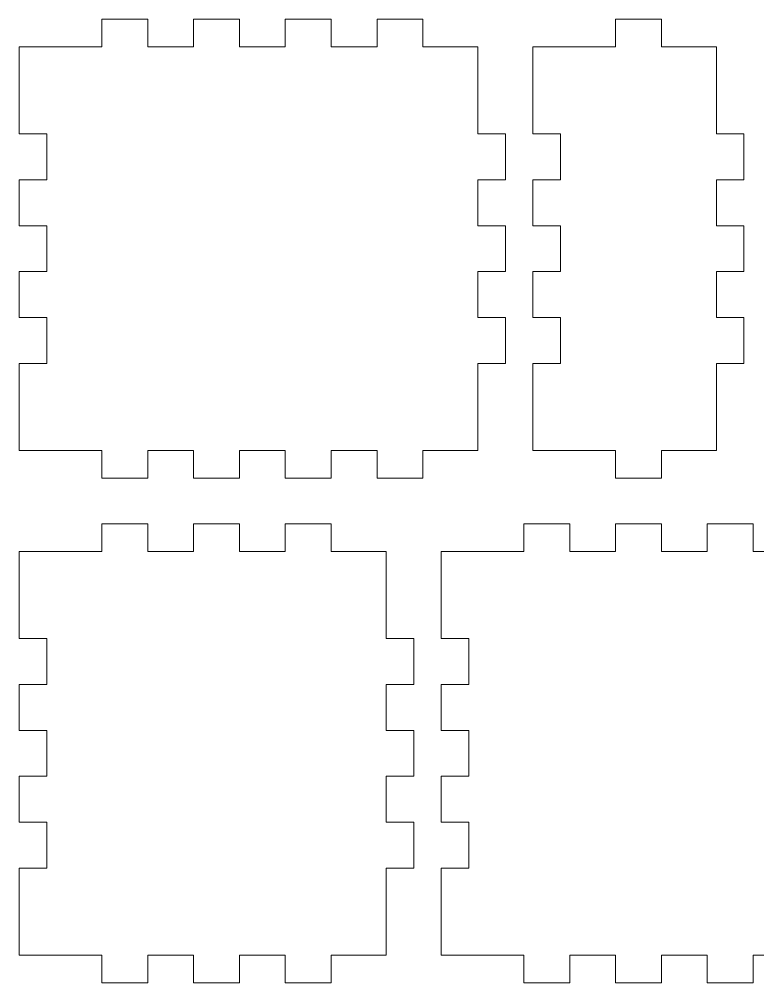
# Model space of a CAD drawing. Header units: centimetres. Extents: x -16 to 372, y -89 to 17.
# Drawn here: x 267.93 to 275.98, y 6.17 to 16.67 of the extents above; entities that cross this region are included whole.
import ezdxf

# ---------------------------------------------------------------- set-up
doc = ezdxf.new("R2010")
doc.units = ezdxf.units.CM
doc.header["$MEASUREMENT"] = 0
doc.layers.add('Capa 1', color=7, linetype='Continuous')

msp = doc.modelspace()

# ---------------------------------------------------------------- linework, layer by layer
at = {"layer": 'Capa 1', "color": 5, "lineweight": 9}
for points, knots in [([(267.93417, 11.96637), (267.93417, 11.96637), (268.58417, 11.96637), (268.58417, 11.96637), (268.58417, 11.96637), (268.58417, 11.96637), (268.83417, 11.96637), (268.83417, 11.96637), (268.83417, 11.96637), (268.83417, 11.96637), (268.83417, 11.66637), (268.83417, 11.66637), (268.83417, 11.66637), (268.83417, 11.66637), (269.33417, 11.66637), (269.33417, 11.66637), (269.33417, 11.66637), (269.33417, 11.66637), (269.33417, 11.96637), (269.33417, 11.96637), (269.33417, 11.96637), (269.33417, 11.96637), (269.58417, 11.96637), (269.58417, 11.96637), (269.58417, 11.96637), (269.58417, 11.96637), (269.83417, 11.96637), (269.83417, 11.96637), (269.83417, 11.96637), (269.83417, 11.96637), (269.83417, 11.66637), (269.83417, 11.66637), (269.83417, 11.66637), (269.83417, 11.66637), (270.33417, 11.66637), (270.33417, 11.66637), (270.33417, 11.66637), (270.33417, 11.66637), (270.33417, 11.96637), (270.33417, 11.96637), (270.33417, 11.96637), (270.33417, 11.96637), (270.58417, 11.96637), (270.58417, 11.96637), (270.58417, 11.96637), (270.58417, 11.96637), (270.83417, 11.96637), (270.83417, 11.96637), (270.83417, 11.96637), (270.83417, 11.96637), (270.83417, 11.66637), (270.83417, 11.66637), (270.83417, 11.66637), (270.83417, 11.66637), (271.33417, 11.66637), (271.33417, 11.66637), (271.33417, 11.66637), (271.33417, 11.66637), (271.33417, 11.96637), (271.33417, 11.96637), (271.33417, 11.96637), (271.33417, 11.96637), (271.58417, 11.96637), (271.58417, 11.96637), (271.58417, 11.96637), (271.58417, 11.96637), (271.83417, 11.96637), (271.83417, 11.96637), (271.83417, 11.96637), (271.83417, 11.96637), (271.83417, 11.66637), (271.83417, 11.66637), (271.83417, 11.66637), (271.83417, 11.66637), (272.33417, 11.66637), (272.33417, 11.66637), (272.33417, 11.66637), (272.33417, 11.66637), (272.33417, 11.96637), (272.33417, 11.96637), (272.33417, 11.96637), (272.33417, 11.96637), (272.58417, 11.96637), (272.58417, 11.96637), (272.58417, 11.96637), (272.58417, 11.96637), (272.93417, 11.96637), (272.93417, 11.96637), (272.93417, 11.96637), (272.93417, 11.96637), (272.93417, 12.66637), (272.93417, 12.66637), (272.93417, 12.66637), (272.93417, 12.66637), (272.93417, 12.91637), (272.93417, 12.91637), (272.93417, 12.91637), (272.93417, 12.91637), (273.23417, 12.91637), (273.23417, 12.91637), (273.23417, 12.91637), (273.23417, 12.91637), (273.23417, 13.41637), (273.23417, 13.41637), (273.23417, 13.41637), (273.23417, 13.41637), (272.93417, 13.41637), (272.93417, 13.41637), (272.93417, 13.41637), (272.93417, 13.41637), (272.93417, 13.66637), (272.93417, 13.66637), (272.93417, 13.66637), (272.93417, 13.66637), (272.93417, 13.91637), (272.93417, 13.91637), (272.93417, 13.91637), (272.93417, 13.91637), (273.23417, 13.91637), (273.23417, 13.91637), (273.23417, 13.91637), (273.23417, 13.91637), (273.23417, 14.41637), (273.23417, 14.41637), (273.23417, 14.41637), (273.23417, 14.41637), (272.93417, 14.41637), (272.93417, 14.41637), (272.93417, 14.41637), (272.93417, 14.41637), (272.93417, 14.66637), (272.93417, 14.66637), (272.93417, 14.66637), (272.93417, 14.66637), (272.93417, 14.91637), (272.93417, 14.91637), (272.93417, 14.91637), (272.93417, 14.91637), (273.23417, 14.91637), (273.23417, 14.91637), (273.23417, 14.91637), (273.23417, 14.91637), (273.23417, 15.41637), (273.23417, 15.41637), (273.23417, 15.41637), (273.23417, 15.41637), (272.93417, 15.41637), (272.93417, 15.41637), (272.93417, 15.41637), (272.93417, 15.41637), (272.93417, 15.66637), (272.93417, 15.66637), (272.93417, 15.66637), (272.93417, 15.66637), (272.93417, 16.36637), (272.93417, 16.36637), (272.93417, 16.36637), (272.93417, 16.36637), (272.58417, 16.36637), (272.58417, 16.36637), (272.58417, 16.36637), (272.58417, 16.36637), (272.33417, 16.36637), (272.33417, 16.36637), (272.33417, 16.36637), (272.33417, 16.36637), (272.33417, 16.66637), (272.33417, 16.66637), (272.33417, 16.66637), (272.33417, 16.66637), (271.83417, 16.66637), (271.83417, 16.66637), (271.83417, 16.66637), (271.83417, 16.66637), (271.83417, 16.36637), (271.83417, 16.36637), (271.83417, 16.36637), (271.83417, 16.36637), (271.58417, 16.36637), (271.58417, 16.36637), (271.58417, 16.36637), (271.58417, 16.36637), (271.33417, 16.36637), (271.33417, 16.36637), (271.33417, 16.36637), (271.33417, 16.36637), (271.33417, 16.66637), (271.33417, 16.66637), (271.33417, 16.66637), (271.33417, 16.66637), (270.83417, 16.66637), (270.83417, 16.66637), (270.83417, 16.66637), (270.83417, 16.66637), (270.83417, 16.36637), (270.83417, 16.36637), (270.83417, 16.36637), (270.83417, 16.36637), (270.58417, 16.36637), (270.58417, 16.36637), (270.58417, 16.36637), (270.58417, 16.36637), (270.33417, 16.36637), (270.33417, 16.36637), (270.33417, 16.36637), (270.33417, 16.36637), (270.33417, 16.66637), (270.33417, 16.66637), (270.33417, 16.66637), (270.33417, 16.66637), (269.83417, 16.66637), (269.83417, 16.66637), (269.83417, 16.66637), (269.83417, 16.66637), (269.83417, 16.36637), (269.83417, 16.36637), (269.83417, 16.36637), (269.83417, 16.36637), (269.58417, 16.36637), (269.58417, 16.36637), (269.58417, 16.36637), (269.58417, 16.36637), (269.33417, 16.36637), (269.33417, 16.36637), (269.33417, 16.36637), (269.33417, 16.36637), (269.33417, 16.66637), (269.33417, 16.66637), (269.33417, 16.66637), (269.33417, 16.66637), (268.83417, 16.66637), (268.83417, 16.66637), (268.83417, 16.66637), (268.83417, 16.66637), (268.83417, 16.36637), (268.83417, 16.36637), (268.83417, 16.36637), (268.83417, 16.36637), (268.58417, 16.36637), (268.58417, 16.36637), (268.58417, 16.36637), (268.58417, 16.36637), (267.93417, 16.36637), (267.93417, 16.36637), (267.93417, 16.36637), (267.93417, 16.36637), (267.93417, 15.66637), (267.93417, 15.66637), (267.93417, 15.66637), (267.93417, 15.66637), (267.93417, 15.41637), (267.93417, 15.41637), (267.93417, 15.41637), (267.93417, 15.41637), (268.23417, 15.41637), (268.23417, 15.41637), (268.23417, 15.41637), (268.23417, 15.41637), (268.23417, 14.91637), (268.23417, 14.91637), (268.23417, 14.91637), (268.23417, 14.91637), (267.93417, 14.91637), (267.93417, 14.91637), (267.93417, 14.91637), (267.93417, 14.91637), (267.93417, 14.66637), (267.93417, 14.66637), (267.93417, 14.66637), (267.93417, 14.66637), (267.93417, 14.41637), (267.93417, 14.41637), (267.93417, 14.41637), (267.93417, 14.41637), (268.23417, 14.41637), (268.23417, 14.41637), (268.23417, 14.41637), (268.23417, 14.41637), (268.23417, 13.91637), (268.23417, 13.91637), (268.23417, 13.91637), (268.23417, 13.91637), (267.93417, 13.91637), (267.93417, 13.91637), (267.93417, 13.91637), (267.93417, 13.91637), (267.93417, 13.66637), (267.93417, 13.66637), (267.93417, 13.66637), (267.93417, 13.66637), (267.93417, 13.41637), (267.93417, 13.41637), (267.93417, 13.41637), (267.93417, 13.41637), (268.23417, 13.41637), (268.23417, 13.41637), (268.23417, 13.41637), (268.23417, 13.41637), (268.23417, 12.91637), (268.23417, 12.91637), (268.23417, 12.91637), (268.23417, 12.91637), (267.93417, 12.91637), (267.93417, 12.91637), (267.93417, 12.91637), (267.93417, 12.91637), (267.93417, 12.66637), (267.93417, 12.66637), (267.93417, 12.66637), (267.93417, 12.66637), (267.93417, 11.96637), (267.93417, 11.96637)], [0, 0, 0, 0, 0.01265823, 0.01265823, 0.01265823, 0.01265823, 0.02531646, 0.02531646, 0.02531646, 0.02531646, 0.03797468, 0.03797468, 0.03797468, 0.03797468, 0.05063291, 0.05063291, 0.05063291, 0.05063291, 0.06329114, 0.06329114, 0.06329114, 0.06329114, 0.07594937, 0.07594937, 0.07594937, 0.07594937, 0.08860759, 0.08860759, 0.08860759, 0.08860759, 0.10126582, 0.10126582, 0.10126582, 0.10126582, 0.11392405, 0.11392405, 0.11392405, 0.11392405, 0.12658228, 0.12658228, 0.12658228, 0.12658228, 0.13924051, 0.13924051, 0.13924051, 0.13924051, 0.15189873, 0.15189873, 0.15189873, 0.15189873, 0.16455696, 0.16455696, 0.16455696, 0.16455696, 0.17721519, 0.17721519, 0.17721519, 0.17721519, 0.18987342, 0.18987342, 0.18987342, 0.18987342, 0.20253165, 0.20253165, 0.20253165, 0.20253165, 0.21518987, 0.21518987, 0.21518987, 0.21518987, 0.2278481, 0.2278481, 0.2278481, 0.2278481, 0.24050633, 0.24050633, 0.24050633, 0.24050633, 0.25316456, 0.25316456, 0.25316456, 0.25316456, 0.26582278, 0.26582278, 0.26582278, 0.26582278, 0.27848101, 0.27848101, 0.27848101, 0.27848101, 0.29113924, 0.29113924, 0.29113924, 0.29113924, 0.30379747, 0.30379747, 0.30379747, 0.30379747, 0.3164557, 0.3164557, 0.3164557, 0.3164557, 0.32911392, 0.32911392, 0.32911392, 0.32911392, 0.34177215, 0.34177215, 0.34177215, 0.34177215, 0.35443038, 0.35443038, 0.35443038, 0.35443038, 0.36708861, 0.36708861, 0.36708861, 0.36708861, 0.37974684, 0.37974684, 0.37974684, 0.37974684, 0.39240506, 0.39240506, 0.39240506, 0.39240506, 0.40506329, 0.40506329, 0.40506329, 0.40506329, 0.41772152, 0.41772152, 0.41772152, 0.41772152, 0.43037975, 0.43037975, 0.43037975, 0.43037975, 0.44303797, 0.44303797, 0.44303797, 0.44303797, 0.4556962, 0.4556962, 0.4556962, 0.4556962, 0.46835443, 0.46835443, 0.46835443, 0.46835443, 0.48101266, 0.48101266, 0.48101266, 0.48101266, 0.49367089, 0.49367089, 0.49367089, 0.49367089, 0.50632911, 0.50632911, 0.50632911, 0.50632911, 0.51898734, 0.51898734, 0.51898734, 0.51898734, 0.53164557, 0.53164557, 0.53164557, 0.53164557, 0.5443038, 0.5443038, 0.5443038, 0.5443038, 0.55696203, 0.55696203, 0.55696203, 0.55696203, 0.56962025, 0.56962025, 0.56962025, 0.56962025, 0.58227848, 0.58227848, 0.58227848, 0.58227848, 0.59493671, 0.59493671, 0.59493671, 0.59493671, 0.60759494, 0.60759494, 0.60759494, 0.60759494, 0.62025316, 0.62025316, 0.62025316, 0.62025316, 0.63291139, 0.63291139, 0.63291139, 0.63291139, 0.64556962, 0.64556962, 0.64556962, 0.64556962, 0.65822785, 0.65822785, 0.65822785, 0.65822785, 0.67088608, 0.67088608, 0.67088608, 0.67088608, 0.6835443, 0.6835443, 0.6835443, 0.6835443, 0.69620253, 0.69620253, 0.69620253, 0.69620253, 0.70886076, 0.70886076, 0.70886076, 0.70886076, 0.72151899, 0.72151899, 0.72151899, 0.72151899, 0.73417722, 0.73417722, 0.73417722, 0.73417722, 0.74683544, 0.74683544, 0.74683544, 0.74683544, 0.75949367, 0.75949367, 0.75949367, 0.75949367, 0.7721519, 0.7721519, 0.7721519, 0.7721519, 0.78481013, 0.78481013, 0.78481013, 0.78481013, 0.79746835, 0.79746835, 0.79746835, 0.79746835, 0.81012658, 0.81012658, 0.81012658, 0.81012658, 0.82278481, 0.82278481, 0.82278481, 0.82278481, 0.83544304, 0.83544304, 0.83544304, 0.83544304, 0.84810127, 0.84810127, 0.84810127, 0.84810127, 0.86075949, 0.86075949, 0.86075949, 0.86075949, 0.87341772, 0.87341772, 0.87341772, 0.87341772, 0.88607595, 0.88607595, 0.88607595, 0.88607595, 0.89873418, 0.89873418, 0.89873418, 0.89873418, 0.91139241, 0.91139241, 0.91139241, 0.91139241, 0.92405063, 0.92405063, 0.92405063, 0.92405063, 0.93670886, 0.93670886, 0.93670886, 0.93670886, 0.94936709, 0.94936709, 0.94936709, 0.94936709, 0.96202532, 0.96202532, 0.96202532, 0.96202532, 0.97468354, 0.97468354, 0.97468354, 0.97468354, 1, 1, 1, 1]), ([(273.53417, 11.96637), (273.53417, 11.96637), (274.18417, 11.96637), (274.18417, 11.96637), (274.18417, 11.96637), (274.18417, 11.96637), (274.43417, 11.96637), (274.43417, 11.96637), (274.43417, 11.96637), (274.43417, 11.96637), (274.43417, 11.66637), (274.43417, 11.66637), (274.43417, 11.66637), (274.43417, 11.66637), (274.93417, 11.66637), (274.93417, 11.66637), (274.93417, 11.66637), (274.93417, 11.66637), (274.93417, 11.96637), (274.93417, 11.96637), (274.93417, 11.96637), (274.93417, 11.96637), (275.18417, 11.96637), (275.18417, 11.96637), (275.18417, 11.96637), (275.18417, 11.96637), (275.53417, 11.96637), (275.53417, 11.96637), (275.53417, 11.96637), (275.53417, 11.96637), (275.53417, 12.66637), (275.53417, 12.66637), (275.53417, 12.66637), (275.53417, 12.66637), (275.53417, 12.91637), (275.53417, 12.91637), (275.53417, 12.91637), (275.53417, 12.91637), (275.83417, 12.91637), (275.83417, 12.91637), (275.83417, 12.91637), (275.83417, 12.91637), (275.83417, 13.41637), (275.83417, 13.41637), (275.83417, 13.41637), (275.83417, 13.41637), (275.53417, 13.41637), (275.53417, 13.41637), (275.53417, 13.41637), (275.53417, 13.41637), (275.53417, 13.66637), (275.53417, 13.66637), (275.53417, 13.66637), (275.53417, 13.66637), (275.53417, 13.91637), (275.53417, 13.91637), (275.53417, 13.91637), (275.53417, 13.91637), (275.83417, 13.91637), (275.83417, 13.91637), (275.83417, 13.91637), (275.83417, 13.91637), (275.83417, 14.41637), (275.83417, 14.41637), (275.83417, 14.41637), (275.83417, 14.41637), (275.53417, 14.41637), (275.53417, 14.41637), (275.53417, 14.41637), (275.53417, 14.41637), (275.53417, 14.66637), (275.53417, 14.66637), (275.53417, 14.66637), (275.53417, 14.66637), (275.53417, 14.91637), (275.53417, 14.91637), (275.53417, 14.91637), (275.53417, 14.91637), (275.83417, 14.91637), (275.83417, 14.91637), (275.83417, 14.91637), (275.83417, 14.91637), (275.83417, 15.41637), (275.83417, 15.41637), (275.83417, 15.41637), (275.83417, 15.41637), (275.53417, 15.41637), (275.53417, 15.41637), (275.53417, 15.41637), (275.53417, 15.41637), (275.53417, 15.66637), (275.53417, 15.66637), (275.53417, 15.66637), (275.53417, 15.66637), (275.53417, 16.36637), (275.53417, 16.36637), (275.53417, 16.36637), (275.53417, 16.36637), (275.18417, 16.36637), (275.18417, 16.36637), (275.18417, 16.36637), (275.18417, 16.36637), (274.93417, 16.36637), (274.93417, 16.36637), (274.93417, 16.36637), (274.93417, 16.36637), (274.93417, 16.66637), (274.93417, 16.66637), (274.93417, 16.66637), (274.93417, 16.66637), (274.43417, 16.66637), (274.43417, 16.66637), (274.43417, 16.66637), (274.43417, 16.66637), (274.43417, 16.36637), (274.43417, 16.36637), (274.43417, 16.36637), (274.43417, 16.36637), (274.18417, 16.36637), (274.18417, 16.36637), (274.18417, 16.36637), (274.18417, 16.36637), (273.53417, 16.36637), (273.53417, 16.36637), (273.53417, 16.36637), (273.53417, 16.36637), (273.53417, 15.66637), (273.53417, 15.66637), (273.53417, 15.66637), (273.53417, 15.66637), (273.53417, 15.41637), (273.53417, 15.41637), (273.53417, 15.41637), (273.53417, 15.41637), (273.83417, 15.41637), (273.83417, 15.41637), (273.83417, 15.41637), (273.83417, 15.41637), (273.83417, 14.91637), (273.83417, 14.91637), (273.83417, 14.91637), (273.83417, 14.91637), (273.53417, 14.91637), (273.53417, 14.91637), (273.53417, 14.91637), (273.53417, 14.91637), (273.53417, 14.66637), (273.53417, 14.66637), (273.53417, 14.66637), (273.53417, 14.66637), (273.53417, 14.41637), (273.53417, 14.41637), (273.53417, 14.41637), (273.53417, 14.41637), (273.83417, 14.41637), (273.83417, 14.41637), (273.83417, 14.41637), (273.83417, 14.41637), (273.83417, 13.91637), (273.83417, 13.91637), (273.83417, 13.91637), (273.83417, 13.91637), (273.53417, 13.91637), (273.53417, 13.91637), (273.53417, 13.91637), (273.53417, 13.91637), (273.53417, 13.66637), (273.53417, 13.66637), (273.53417, 13.66637), (273.53417, 13.66637), (273.53417, 13.41637), (273.53417, 13.41637), (273.53417, 13.41637), (273.53417, 13.41637), (273.83417, 13.41637), (273.83417, 13.41637), (273.83417, 13.41637), (273.83417, 13.41637), (273.83417, 12.91637), (273.83417, 12.91637), (273.83417, 12.91637), (273.83417, 12.91637), (273.53417, 12.91637), (273.53417, 12.91637), (273.53417, 12.91637), (273.53417, 12.91637), (273.53417, 12.66637), (273.53417, 12.66637), (273.53417, 12.66637), (273.53417, 12.66637), (273.53417, 11.96637), (273.53417, 11.96637)], [0, 0, 0, 0, 0.02040816, 0.02040816, 0.02040816, 0.02040816, 0.04081633, 0.04081633, 0.04081633, 0.04081633, 0.06122449, 0.06122449, 0.06122449, 0.06122449, 0.08163265, 0.08163265, 0.08163265, 0.08163265, 0.10204082, 0.10204082, 0.10204082, 0.10204082, 0.12244898, 0.12244898, 0.12244898, 0.12244898, 0.14285714, 0.14285714, 0.14285714, 0.14285714, 0.16326531, 0.16326531, 0.16326531, 0.16326531, 0.18367347, 0.18367347, 0.18367347, 0.18367347, 0.20408163, 0.20408163, 0.20408163, 0.20408163, 0.2244898, 0.2244898, 0.2244898, 0.2244898, 0.24489796, 0.24489796, 0.24489796, 0.24489796, 0.26530612, 0.26530612, 0.26530612, 0.26530612, 0.28571429, 0.28571429, 0.28571429, 0.28571429, 0.30612245, 0.30612245, 0.30612245, 0.30612245, 0.32653061, 0.32653061, 0.32653061, 0.32653061, 0.34693878, 0.34693878, 0.34693878, 0.34693878, 0.36734694, 0.36734694, 0.36734694, 0.36734694, 0.3877551, 0.3877551, 0.3877551, 0.3877551, 0.40816327, 0.40816327, 0.40816327, 0.40816327, 0.42857143, 0.42857143, 0.42857143, 0.42857143, 0.44897959, 0.44897959, 0.44897959, 0.44897959, 0.46938776, 0.46938776, 0.46938776, 0.46938776, 0.48979592, 0.48979592, 0.48979592, 0.48979592, 0.51020408, 0.51020408, 0.51020408, 0.51020408, 0.53061224, 0.53061224, 0.53061224, 0.53061224, 0.55102041, 0.55102041, 0.55102041, 0.55102041, 0.57142857, 0.57142857, 0.57142857, 0.57142857, 0.59183673, 0.59183673, 0.59183673, 0.59183673, 0.6122449, 0.6122449, 0.6122449, 0.6122449, 0.63265306, 0.63265306, 0.63265306, 0.63265306, 0.65306122, 0.65306122, 0.65306122, 0.65306122, 0.67346939, 0.67346939, 0.67346939, 0.67346939, 0.69387755, 0.69387755, 0.69387755, 0.69387755, 0.71428571, 0.71428571, 0.71428571, 0.71428571, 0.73469388, 0.73469388, 0.73469388, 0.73469388, 0.75510204, 0.75510204, 0.75510204, 0.75510204, 0.7755102, 0.7755102, 0.7755102, 0.7755102, 0.79591837, 0.79591837, 0.79591837, 0.79591837, 0.81632653, 0.81632653, 0.81632653, 0.81632653, 0.83673469, 0.83673469, 0.83673469, 0.83673469, 0.85714286, 0.85714286, 0.85714286, 0.85714286, 0.87755102, 0.87755102, 0.87755102, 0.87755102, 0.89795918, 0.89795918, 0.89795918, 0.89795918, 0.91836735, 0.91836735, 0.91836735, 0.91836735, 0.93877551, 0.93877551, 0.93877551, 0.93877551, 0.95918367, 0.95918367, 0.95918367, 0.95918367, 1, 1, 1, 1]), ([(267.93417, 6.46637), (267.93417, 6.46637), (268.58417, 6.46637), (268.58417, 6.46637), (268.58417, 6.46637), (268.58417, 6.46637), (268.83417, 6.46637), (268.83417, 6.46637), (268.83417, 6.46637), (268.83417, 6.46637), (268.83417, 6.16637), (268.83417, 6.16637), (268.83417, 6.16637), (268.83417, 6.16637), (269.33417, 6.16637), (269.33417, 6.16637), (269.33417, 6.16637), (269.33417, 6.16637), (269.33417, 6.46637), (269.33417, 6.46637), (269.33417, 6.46637), (269.33417, 6.46637), (269.58417, 6.46637), (269.58417, 6.46637), (269.58417, 6.46637), (269.58417, 6.46637), (269.83417, 6.46637), (269.83417, 6.46637), (269.83417, 6.46637), (269.83417, 6.46637), (269.83417, 6.16637), (269.83417, 6.16637), (269.83417, 6.16637), (269.83417, 6.16637), (270.33417, 6.16637), (270.33417, 6.16637), (270.33417, 6.16637), (270.33417, 6.16637), (270.33417, 6.46637), (270.33417, 6.46637), (270.33417, 6.46637), (270.33417, 6.46637), (270.58417, 6.46637), (270.58417, 6.46637), (270.58417, 6.46637), (270.58417, 6.46637), (270.83417, 6.46637), (270.83417, 6.46637), (270.83417, 6.46637), (270.83417, 6.46637), (270.83417, 6.16637), (270.83417, 6.16637), (270.83417, 6.16637), (270.83417, 6.16637), (271.33417, 6.16637), (271.33417, 6.16637), (271.33417, 6.16637), (271.33417, 6.16637), (271.33417, 6.46637), (271.33417, 6.46637), (271.33417, 6.46637), (271.33417, 6.46637), (271.58417, 6.46637), (271.58417, 6.46637), (271.58417, 6.46637), (271.58417, 6.46637), (271.93417, 6.46637), (271.93417, 6.46637), (271.93417, 6.46637), (271.93417, 6.46637), (271.93417, 7.16637), (271.93417, 7.16637), (271.93417, 7.16637), (271.93417, 7.16637), (271.93417, 7.41637), (271.93417, 7.41637), (271.93417, 7.41637), (271.93417, 7.41637), (272.23417, 7.41637), (272.23417, 7.41637), (272.23417, 7.41637), (272.23417, 7.41637), (272.23417, 7.91637), (272.23417, 7.91637), (272.23417, 7.91637), (272.23417, 7.91637), (271.93417, 7.91637), (271.93417, 7.91637), (271.93417, 7.91637), (271.93417, 7.91637), (271.93417, 8.16637), (271.93417, 8.16637), (271.93417, 8.16637), (271.93417, 8.16637), (271.93417, 8.41637), (271.93417, 8.41637), (271.93417, 8.41637), (271.93417, 8.41637), (272.23417, 8.41637), (272.23417, 8.41637), (272.23417, 8.41637), (272.23417, 8.41637), (272.23417, 8.91637), (272.23417, 8.91637), (272.23417, 8.91637), (272.23417, 8.91637), (271.93417, 8.91637), (271.93417, 8.91637), (271.93417, 8.91637), (271.93417, 8.91637), (271.93417, 9.16637), (271.93417, 9.16637), (271.93417, 9.16637), (271.93417, 9.16637), (271.93417, 9.41637), (271.93417, 9.41637), (271.93417, 9.41637), (271.93417, 9.41637), (272.23417, 9.41637), (272.23417, 9.41637), (272.23417, 9.41637), (272.23417, 9.41637), (272.23417, 9.91637), (272.23417, 9.91637), (272.23417, 9.91637), (272.23417, 9.91637), (271.93417, 9.91637), (271.93417, 9.91637), (271.93417, 9.91637), (271.93417, 9.91637), (271.93417, 10.16637), (271.93417, 10.16637), (271.93417, 10.16637), (271.93417, 10.16637), (271.93417, 10.86637), (271.93417, 10.86637), (271.93417, 10.86637), (271.93417, 10.86637), (271.58417, 10.86637), (271.58417, 10.86637), (271.58417, 10.86637), (271.58417, 10.86637), (271.33417, 10.86637), (271.33417, 10.86637), (271.33417, 10.86637), (271.33417, 10.86637), (271.33417, 11.16637), (271.33417, 11.16637), (271.33417, 11.16637), (271.33417, 11.16637), (270.83417, 11.16637), (270.83417, 11.16637), (270.83417, 11.16637), (270.83417, 11.16637), (270.83417, 10.86637), (270.83417, 10.86637), (270.83417, 10.86637), (270.83417, 10.86637), (270.58417, 10.86637), (270.58417, 10.86637), (270.58417, 10.86637), (270.58417, 10.86637), (270.33417, 10.86637), (270.33417, 10.86637), (270.33417, 10.86637), (270.33417, 10.86637), (270.33417, 11.16637), (270.33417, 11.16637), (270.33417, 11.16637), (270.33417, 11.16637), (269.83417, 11.16637), (269.83417, 11.16637), (269.83417, 11.16637), (269.83417, 11.16637), (269.83417, 10.86637), (269.83417, 10.86637), (269.83417, 10.86637), (269.83417, 10.86637), (269.58417, 10.86637), (269.58417, 10.86637), (269.58417, 10.86637), (269.58417, 10.86637), (269.33417, 10.86637), (269.33417, 10.86637), (269.33417, 10.86637), (269.33417, 10.86637), (269.33417, 11.16637), (269.33417, 11.16637), (269.33417, 11.16637), (269.33417, 11.16637), (268.83417, 11.16637), (268.83417, 11.16637), (268.83417, 11.16637), (268.83417, 11.16637), (268.83417, 10.86637), (268.83417, 10.86637), (268.83417, 10.86637), (268.83417, 10.86637), (268.58417, 10.86637), (268.58417, 10.86637), (268.58417, 10.86637), (268.58417, 10.86637), (267.93417, 10.86637), (267.93417, 10.86637), (267.93417, 10.86637), (267.93417, 10.86637), (267.93417, 10.16637), (267.93417, 10.16637), (267.93417, 10.16637), (267.93417, 10.16637), (267.93417, 9.91637), (267.93417, 9.91637), (267.93417, 9.91637), (267.93417, 9.91637), (268.23417, 9.91637), (268.23417, 9.91637), (268.23417, 9.91637), (268.23417, 9.91637), (268.23417, 9.41637), (268.23417, 9.41637), (268.23417, 9.41637), (268.23417, 9.41637), (267.93417, 9.41637), (267.93417, 9.41637), (267.93417, 9.41637), (267.93417, 9.41637), (267.93417, 9.16637), (267.93417, 9.16637), (267.93417, 9.16637), (267.93417, 9.16637), (267.93417, 8.91637), (267.93417, 8.91637), (267.93417, 8.91637), (267.93417, 8.91637), (268.23417, 8.91637), (268.23417, 8.91637), (268.23417, 8.91637), (268.23417, 8.91637), (268.23417, 8.41637), (268.23417, 8.41637), (268.23417, 8.41637), (268.23417, 8.41637), (267.93417, 8.41637), (267.93417, 8.41637), (267.93417, 8.41637), (267.93417, 8.41637), (267.93417, 8.16637), (267.93417, 8.16637), (267.93417, 8.16637), (267.93417, 8.16637), (267.93417, 7.91637), (267.93417, 7.91637), (267.93417, 7.91637), (267.93417, 7.91637), (268.23417, 7.91637), (268.23417, 7.91637), (268.23417, 7.91637), (268.23417, 7.91637), (268.23417, 7.41637), (268.23417, 7.41637), (268.23417, 7.41637), (268.23417, 7.41637), (267.93417, 7.41637), (267.93417, 7.41637), (267.93417, 7.41637), (267.93417, 7.41637), (267.93417, 7.16637), (267.93417, 7.16637), (267.93417, 7.16637), (267.93417, 7.16637), (267.93417, 6.46637), (267.93417, 6.46637)], [0, 0, 0, 0, 0.01449275, 0.01449275, 0.01449275, 0.01449275, 0.02898551, 0.02898551, 0.02898551, 0.02898551, 0.04347826, 0.04347826, 0.04347826, 0.04347826, 0.05797101, 0.05797101, 0.05797101, 0.05797101, 0.07246377, 0.07246377, 0.07246377, 0.07246377, 0.08695652, 0.08695652, 0.08695652, 0.08695652, 0.10144928, 0.10144928, 0.10144928, 0.10144928, 0.11594203, 0.11594203, 0.11594203, 0.11594203, 0.13043478, 0.13043478, 0.13043478, 0.13043478, 0.14492754, 0.14492754, 0.14492754, 0.14492754, 0.15942029, 0.15942029, 0.15942029, 0.15942029, 0.17391304, 0.17391304, 0.17391304, 0.17391304, 0.1884058, 0.1884058, 0.1884058, 0.1884058, 0.20289855, 0.20289855, 0.20289855, 0.20289855, 0.2173913, 0.2173913, 0.2173913, 0.2173913, 0.23188406, 0.23188406, 0.23188406, 0.23188406, 0.24637681, 0.24637681, 0.24637681, 0.24637681, 0.26086957, 0.26086957, 0.26086957, 0.26086957, 0.27536232, 0.27536232, 0.27536232, 0.27536232, 0.28985507, 0.28985507, 0.28985507, 0.28985507, 0.30434783, 0.30434783, 0.30434783, 0.30434783, 0.31884058, 0.31884058, 0.31884058, 0.31884058, 0.33333333, 0.33333333, 0.33333333, 0.33333333, 0.34782609, 0.34782609, 0.34782609, 0.34782609, 0.36231884, 0.36231884, 0.36231884, 0.36231884, 0.37681159, 0.37681159, 0.37681159, 0.37681159, 0.39130435, 0.39130435, 0.39130435, 0.39130435, 0.4057971, 0.4057971, 0.4057971, 0.4057971, 0.42028986, 0.42028986, 0.42028986, 0.42028986, 0.43478261, 0.43478261, 0.43478261, 0.43478261, 0.44927536, 0.44927536, 0.44927536, 0.44927536, 0.46376812, 0.46376812, 0.46376812, 0.46376812, 0.47826087, 0.47826087, 0.47826087, 0.47826087, 0.49275362, 0.49275362, 0.49275362, 0.49275362, 0.50724638, 0.50724638, 0.50724638, 0.50724638, 0.52173913, 0.52173913, 0.52173913, 0.52173913, 0.53623188, 0.53623188, 0.53623188, 0.53623188, 0.55072464, 0.55072464, 0.55072464, 0.55072464, 0.56521739, 0.56521739, 0.56521739, 0.56521739, 0.57971014, 0.57971014, 0.57971014, 0.57971014, 0.5942029, 0.5942029, 0.5942029, 0.5942029, 0.60869565, 0.60869565, 0.60869565, 0.60869565, 0.62318841, 0.62318841, 0.62318841, 0.62318841, 0.63768116, 0.63768116, 0.63768116, 0.63768116, 0.65217391, 0.65217391, 0.65217391, 0.65217391, 0.66666667, 0.66666667, 0.66666667, 0.66666667, 0.68115942, 0.68115942, 0.68115942, 0.68115942, 0.69565217, 0.69565217, 0.69565217, 0.69565217, 0.71014493, 0.71014493, 0.71014493, 0.71014493, 0.72463768, 0.72463768, 0.72463768, 0.72463768, 0.73913043, 0.73913043, 0.73913043, 0.73913043, 0.75362319, 0.75362319, 0.75362319, 0.75362319, 0.76811594, 0.76811594, 0.76811594, 0.76811594, 0.7826087, 0.7826087, 0.7826087, 0.7826087, 0.79710145, 0.79710145, 0.79710145, 0.79710145, 0.8115942, 0.8115942, 0.8115942, 0.8115942, 0.82608696, 0.82608696, 0.82608696, 0.82608696, 0.84057971, 0.84057971, 0.84057971, 0.84057971, 0.85507246, 0.85507246, 0.85507246, 0.85507246, 0.86956522, 0.86956522, 0.86956522, 0.86956522, 0.88405797, 0.88405797, 0.88405797, 0.88405797, 0.89855072, 0.89855072, 0.89855072, 0.89855072, 0.91304348, 0.91304348, 0.91304348, 0.91304348, 0.92753623, 0.92753623, 0.92753623, 0.92753623, 0.94202899, 0.94202899, 0.94202899, 0.94202899, 0.95652174, 0.95652174, 0.95652174, 0.95652174, 0.97101449, 0.97101449, 0.97101449, 0.97101449, 1, 1, 1, 1]), ([(272.53417, 6.46637), (272.53417, 6.46637), (273.18417, 6.46637), (273.18417, 6.46637), (273.18417, 6.46637), (273.18417, 6.46637), (273.43417, 6.46637), (273.43417, 6.46637), (273.43417, 6.46637), (273.43417, 6.46637), (273.43417, 6.16637), (273.43417, 6.16637), (273.43417, 6.16637), (273.43417, 6.16637), (273.93417, 6.16637), (273.93417, 6.16637), (273.93417, 6.16637), (273.93417, 6.16637), (273.93417, 6.46637), (273.93417, 6.46637), (273.93417, 6.46637), (273.93417, 6.46637), (274.18417, 6.46637), (274.18417, 6.46637), (274.18417, 6.46637), (274.18417, 6.46637), (274.43417, 6.46637), (274.43417, 6.46637), (274.43417, 6.46637), (274.43417, 6.46637), (274.43417, 6.16637), (274.43417, 6.16637), (274.43417, 6.16637), (274.43417, 6.16637), (274.93417, 6.16637), (274.93417, 6.16637), (274.93417, 6.16637), (274.93417, 6.16637), (274.93417, 6.46637), (274.93417, 6.46637), (274.93417, 6.46637), (274.93417, 6.46637), (275.18417, 6.46637), (275.18417, 6.46637), (275.18417, 6.46637), (275.18417, 6.46637), (275.43417, 6.46637), (275.43417, 6.46637), (275.43417, 6.46637), (275.43417, 6.46637), (275.43417, 6.16637), (275.43417, 6.16637), (275.43417, 6.16637), (275.43417, 6.16637), (275.93417, 6.16637), (275.93417, 6.16637), (275.93417, 6.16637), (275.93417, 6.16637), (275.93417, 6.46637), (275.93417, 6.46637), (275.93417, 6.46637), (275.93417, 6.46637), (276.18417, 6.46637), (276.18417, 6.46637), (276.18417, 6.46637), (276.18417, 6.46637), (276.43417, 6.46637), (276.43417, 6.46637), (276.43417, 6.46637), (276.43417, 6.46637), (276.43417, 6.16637), (276.43417, 6.16637), (276.43417, 6.16637), (276.43417, 6.16637), (276.93417, 6.16637), (276.93417, 6.16637), (276.93417, 6.16637), (276.93417, 6.16637), (276.93417, 6.46637), (276.93417, 6.46637), (276.93417, 6.46637), (276.93417, 6.46637), (277.18417, 6.46637), (277.18417, 6.46637), (277.18417, 6.46637), (277.18417, 6.46637), (277.43417, 6.46637), (277.43417, 6.46637), (277.43417, 6.46637), (277.43417, 6.46637), (277.43417, 6.16637), (277.43417, 6.16637), (277.43417, 6.16637), (277.43417, 6.16637), (277.93417, 6.16637), (277.93417, 6.16637), (277.93417, 6.16637), (277.93417, 6.16637), (277.93417, 6.46637), (277.93417, 6.46637), (277.93417, 6.46637), (277.93417, 6.46637), (278.18417, 6.46637), (278.18417, 6.46637), (278.18417, 6.46637), (278.18417, 6.46637), (278.53417, 6.46637), (278.53417, 6.46637), (278.53417, 6.46637), (278.53417, 6.46637), (278.53417, 7.16637), (278.53417, 7.16637), (278.53417, 7.16637), (278.53417, 7.16637), (278.53417, 7.41637), (278.53417, 7.41637), (278.53417, 7.41637), (278.53417, 7.41637), (278.83417, 7.41637), (278.83417, 7.41637), (278.83417, 7.41637), (278.83417, 7.41637), (278.83417, 7.91637), (278.83417, 7.91637), (278.83417, 7.91637), (278.83417, 7.91637), (278.53417, 7.91637), (278.53417, 7.91637), (278.53417, 7.91637), (278.53417, 7.91637), (278.53417, 8.16637), (278.53417, 8.16637), (278.53417, 8.16637), (278.53417, 8.16637), (278.53417, 8.41637), (278.53417, 8.41637), (278.53417, 8.41637), (278.53417, 8.41637), (278.83417, 8.41637), (278.83417, 8.41637), (278.83417, 8.41637), (278.83417, 8.41637), (278.83417, 8.91637), (278.83417, 8.91637), (278.83417, 8.91637), (278.83417, 8.91637), (278.53417, 8.91637), (278.53417, 8.91637), (278.53417, 8.91637), (278.53417, 8.91637), (278.53417, 9.16637), (278.53417, 9.16637), (278.53417, 9.16637), (278.53417, 9.16637), (278.53417, 9.41637), (278.53417, 9.41637), (278.53417, 9.41637), (278.53417, 9.41637), (278.83417, 9.41637), (278.83417, 9.41637), (278.83417, 9.41637), (278.83417, 9.41637), (278.83417, 9.91637), (278.83417, 9.91637), (278.83417, 9.91637), (278.83417, 9.91637), (278.53417, 9.91637), (278.53417, 9.91637), (278.53417, 9.91637), (278.53417, 9.91637), (278.53417, 10.16637), (278.53417, 10.16637), (278.53417, 10.16637), (278.53417, 10.16637), (278.53417, 10.86637), (278.53417, 10.86637), (278.53417, 10.86637), (278.53417, 10.86637), (278.18417, 10.86637), (278.18417, 10.86637), (278.18417, 10.86637), (278.18417, 10.86637), (277.93417, 10.86637), (277.93417, 10.86637), (277.93417, 10.86637), (277.93417, 10.86637), (277.93417, 11.16637), (277.93417, 11.16637), (277.93417, 11.16637), (277.93417, 11.16637), (277.43417, 11.16637), (277.43417, 11.16637), (277.43417, 11.16637), (277.43417, 11.16637), (277.43417, 10.86637), (277.43417, 10.86637), (277.43417, 10.86637), (277.43417, 10.86637), (277.18417, 10.86637), (277.18417, 10.86637), (277.18417, 10.86637), (277.18417, 10.86637), (276.93417, 10.86637), (276.93417, 10.86637), (276.93417, 10.86637), (276.93417, 10.86637), (276.93417, 11.16637), (276.93417, 11.16637), (276.93417, 11.16637), (276.93417, 11.16637), (276.43417, 11.16637), (276.43417, 11.16637), (276.43417, 11.16637), (276.43417, 11.16637), (276.43417, 10.86637), (276.43417, 10.86637), (276.43417, 10.86637), (276.43417, 10.86637), (276.18417, 10.86637), (276.18417, 10.86637), (276.18417, 10.86637), (276.18417, 10.86637), (275.93417, 10.86637), (275.93417, 10.86637), (275.93417, 10.86637), (275.93417, 10.86637), (275.93417, 11.16637), (275.93417, 11.16637), (275.93417, 11.16637), (275.93417, 11.16637), (275.43417, 11.16637), (275.43417, 11.16637), (275.43417, 11.16637), (275.43417, 11.16637), (275.43417, 10.86637), (275.43417, 10.86637), (275.43417, 10.86637), (275.43417, 10.86637), (275.18417, 10.86637), (275.18417, 10.86637), (275.18417, 10.86637), (275.18417, 10.86637), (274.93417, 10.86637), (274.93417, 10.86637), (274.93417, 10.86637), (274.93417, 10.86637), (274.93417, 11.16637), (274.93417, 11.16637), (274.93417, 11.16637), (274.93417, 11.16637), (274.43417, 11.16637), (274.43417, 11.16637), (274.43417, 11.16637), (274.43417, 11.16637), (274.43417, 10.86637), (274.43417, 10.86637), (274.43417, 10.86637), (274.43417, 10.86637), (274.18417, 10.86637), (274.18417, 10.86637), (274.18417, 10.86637), (274.18417, 10.86637), (273.93417, 10.86637), (273.93417, 10.86637), (273.93417, 10.86637), (273.93417, 10.86637), (273.93417, 11.16637), (273.93417, 11.16637), (273.93417, 11.16637), (273.93417, 11.16637), (273.43417, 11.16637), (273.43417, 11.16637), (273.43417, 11.16637), (273.43417, 11.16637), (273.43417, 10.86637), (273.43417, 10.86637), (273.43417, 10.86637), (273.43417, 10.86637), (273.18417, 10.86637), (273.18417, 10.86637), (273.18417, 10.86637), (273.18417, 10.86637), (272.53417, 10.86637), (272.53417, 10.86637), (272.53417, 10.86637), (272.53417, 10.86637), (272.53417, 10.16637), (272.53417, 10.16637), (272.53417, 10.16637), (272.53417, 10.16637), (272.53417, 9.91637), (272.53417, 9.91637), (272.53417, 9.91637), (272.53417, 9.91637), (272.83417, 9.91637), (272.83417, 9.91637), (272.83417, 9.91637), (272.83417, 9.91637), (272.83417, 9.41637), (272.83417, 9.41637), (272.83417, 9.41637), (272.83417, 9.41637), (272.53417, 9.41637), (272.53417, 9.41637), (272.53417, 9.41637), (272.53417, 9.41637), (272.53417, 9.16637), (272.53417, 9.16637), (272.53417, 9.16637), (272.53417, 9.16637), (272.53417, 8.91637), (272.53417, 8.91637), (272.53417, 8.91637), (272.53417, 8.91637), (272.83417, 8.91637), (272.83417, 8.91637), (272.83417, 8.91637), (272.83417, 8.91637), (272.83417, 8.41637), (272.83417, 8.41637), (272.83417, 8.41637), (272.83417, 8.41637), (272.53417, 8.41637), (272.53417, 8.41637), (272.53417, 8.41637), (272.53417, 8.41637), (272.53417, 8.16637), (272.53417, 8.16637), (272.53417, 8.16637), (272.53417, 8.16637), (272.53417, 7.91637), (272.53417, 7.91637), (272.53417, 7.91637), (272.53417, 7.91637), (272.83417, 7.91637), (272.83417, 7.91637), (272.83417, 7.91637), (272.83417, 7.91637), (272.83417, 7.41637), (272.83417, 7.41637), (272.83417, 7.41637), (272.83417, 7.41637), (272.53417, 7.41637), (272.53417, 7.41637), (272.53417, 7.41637), (272.53417, 7.41637), (272.53417, 7.16637), (272.53417, 7.16637), (272.53417, 7.16637), (272.53417, 7.16637), (272.53417, 6.46637), (272.53417, 6.46637)], [0, 0, 0, 0, 0.01123596, 0.01123596, 0.01123596, 0.01123596, 0.02247191, 0.02247191, 0.02247191, 0.02247191, 0.03370787, 0.03370787, 0.03370787, 0.03370787, 0.04494382, 0.04494382, 0.04494382, 0.04494382, 0.05617978, 0.05617978, 0.05617978, 0.05617978, 0.06741573, 0.06741573, 0.06741573, 0.06741573, 0.07865169, 0.07865169, 0.07865169, 0.07865169, 0.08988764, 0.08988764, 0.08988764, 0.08988764, 0.1011236, 0.1011236, 0.1011236, 0.1011236, 0.11235955, 0.11235955, 0.11235955, 0.11235955, 0.12359551, 0.12359551, 0.12359551, 0.12359551, 0.13483146, 0.13483146, 0.13483146, 0.13483146, 0.14606742, 0.14606742, 0.14606742, 0.14606742, 0.15730337, 0.15730337, 0.15730337, 0.15730337, 0.16853933, 0.16853933, 0.16853933, 0.16853933, 0.17977528, 0.17977528, 0.17977528, 0.17977528, 0.19101124, 0.19101124, 0.19101124, 0.19101124, 0.20224719, 0.20224719, 0.20224719, 0.20224719, 0.21348315, 0.21348315, 0.21348315, 0.21348315, 0.2247191, 0.2247191, 0.2247191, 0.2247191, 0.23595506, 0.23595506, 0.23595506, 0.23595506, 0.24719101, 0.24719101, 0.24719101, 0.24719101, 0.25842697, 0.25842697, 0.25842697, 0.25842697, 0.26966292, 0.26966292, 0.26966292, 0.26966292, 0.28089888, 0.28089888, 0.28089888, 0.28089888, 0.29213483, 0.29213483, 0.29213483, 0.29213483, 0.30337079, 0.30337079, 0.30337079, 0.30337079, 0.31460674, 0.31460674, 0.31460674, 0.31460674, 0.3258427, 0.3258427, 0.3258427, 0.3258427, 0.33707865, 0.33707865, 0.33707865, 0.33707865, 0.34831461, 0.34831461, 0.34831461, 0.34831461, 0.35955056, 0.35955056, 0.35955056, 0.35955056, 0.37078652, 0.37078652, 0.37078652, 0.37078652, 0.38202247, 0.38202247, 0.38202247, 0.38202247, 0.39325843, 0.39325843, 0.39325843, 0.39325843, 0.40449438, 0.40449438, 0.40449438, 0.40449438, 0.41573034, 0.41573034, 0.41573034, 0.41573034, 0.42696629, 0.42696629, 0.42696629, 0.42696629, 0.43820225, 0.43820225, 0.43820225, 0.43820225, 0.4494382, 0.4494382, 0.4494382, 0.4494382, 0.46067416, 0.46067416, 0.46067416, 0.46067416, 0.47191011, 0.47191011, 0.47191011, 0.47191011, 0.48314607, 0.48314607, 0.48314607, 0.48314607, 0.49438202, 0.49438202, 0.49438202, 0.49438202, 0.50561798, 0.50561798, 0.50561798, 0.50561798, 0.51685393, 0.51685393, 0.51685393, 0.51685393, 0.52808989, 0.52808989, 0.52808989, 0.52808989, 0.53932584, 0.53932584, 0.53932584, 0.53932584, 0.5505618, 0.5505618, 0.5505618, 0.5505618, 0.56179775, 0.56179775, 0.56179775, 0.56179775, 0.57303371, 0.57303371, 0.57303371, 0.57303371, 0.58426966, 0.58426966, 0.58426966, 0.58426966, 0.59550562, 0.59550562, 0.59550562, 0.59550562, 0.60674157, 0.60674157, 0.60674157, 0.60674157, 0.61797753, 0.61797753, 0.61797753, 0.61797753, 0.62921348, 0.62921348, 0.62921348, 0.62921348, 0.64044944, 0.64044944, 0.64044944, 0.64044944, 0.65168539, 0.65168539, 0.65168539, 0.65168539, 0.66292135, 0.66292135, 0.66292135, 0.66292135, 0.6741573, 0.6741573, 0.6741573, 0.6741573, 0.68539326, 0.68539326, 0.68539326, 0.68539326, 0.69662921, 0.69662921, 0.69662921, 0.69662921, 0.70786517, 0.70786517, 0.70786517, 0.70786517, 0.71910112, 0.71910112, 0.71910112, 0.71910112, 0.73033708, 0.73033708, 0.73033708, 0.73033708, 0.74157303, 0.74157303, 0.74157303, 0.74157303, 0.75280899, 0.75280899, 0.75280899, 0.75280899, 0.76404494, 0.76404494, 0.76404494, 0.76404494, 0.7752809, 0.7752809, 0.7752809, 0.7752809, 0.78651685, 0.78651685, 0.78651685, 0.78651685, 0.79775281, 0.79775281, 0.79775281, 0.79775281, 0.80898876, 0.80898876, 0.80898876, 0.80898876, 0.82022472, 0.82022472, 0.82022472, 0.82022472, 0.83146067, 0.83146067, 0.83146067, 0.83146067, 0.84269663, 0.84269663, 0.84269663, 0.84269663, 0.85393258, 0.85393258, 0.85393258, 0.85393258, 0.86516854, 0.86516854, 0.86516854, 0.86516854, 0.87640449, 0.87640449, 0.87640449, 0.87640449, 0.88764045, 0.88764045, 0.88764045, 0.88764045, 0.8988764, 0.8988764, 0.8988764, 0.8988764, 0.91011236, 0.91011236, 0.91011236, 0.91011236, 0.92134831, 0.92134831, 0.92134831, 0.92134831, 0.93258427, 0.93258427, 0.93258427, 0.93258427, 0.94382022, 0.94382022, 0.94382022, 0.94382022, 0.95505618, 0.95505618, 0.95505618, 0.95505618, 0.96629213, 0.96629213, 0.96629213, 0.96629213, 0.97752809, 0.97752809, 0.97752809, 0.97752809, 1, 1, 1, 1])]:
    msp.add_open_spline(points, degree=3, knots=knots, dxfattribs=at)

doc.saveas('drawing.dxf')
